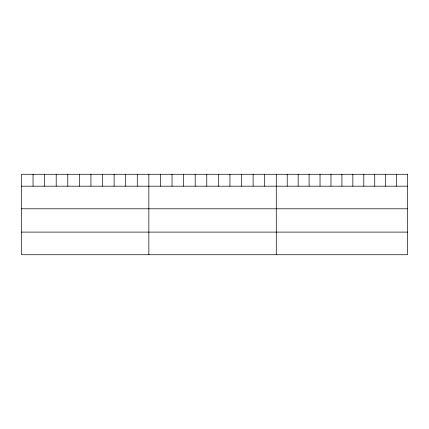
<?xml version="1.0" encoding="UTF-8"?>
<svg xmlns="http://www.w3.org/2000/svg" width="429" height="429" viewBox="0 0 429 429"><rect width="100%" height="100%" fill="white"/><g stroke="black" fill="none" stroke-linecap="round" stroke-linejoin="round"><path stroke-width="0.64" d="M21.45 186.181L407.55 186.181M21.45 208.8L407.55 208.8M21.45 232.105L407.55 232.105M396.611 174.271L396.611 186.181M385.671 174.271L385.671 186.181M374.731 174.271L374.731 186.181M363.792 174.271L363.792 186.181M352.853 174.271L352.853 186.181M341.913 174.271L341.913 186.181M330.974 174.271L330.974 186.181M320.034 174.271L320.034 186.181M309.094 174.271L309.094 186.181M298.155 174.271L298.155 186.181M287.216 174.271L287.216 186.181M276.276 174.271L276.276 254.729M264.693 174.271L264.693 186.181M253.11 174.271L253.11 186.181M241.527 174.271L241.527 186.181M229.944 174.271L229.944 186.181M218.361 174.271L218.361 186.181M206.778 174.271L206.778 186.181M195.195 174.271L195.195 186.181M183.612 174.271L183.612 186.181M172.029 174.271L172.029 186.181M160.446 174.271L160.446 186.181M148.863 174.271L148.863 254.729M137.28 174.271L137.28 186.181M125.697 174.271L125.697 186.181M114.114 174.271L114.114 186.181M102.531 174.271L102.531 186.181M90.948 174.271L90.948 186.181M79.365 174.271L79.365 186.181M67.782 174.271L67.782 186.181M56.199 174.271L56.199 186.181M44.616 174.271L44.616 186.181M33.033 174.271L33.033 186.181M407.55 174.271L21.45 174.271L21.45 254.729L407.55 254.729L407.55 174.271"/></g></svg>
